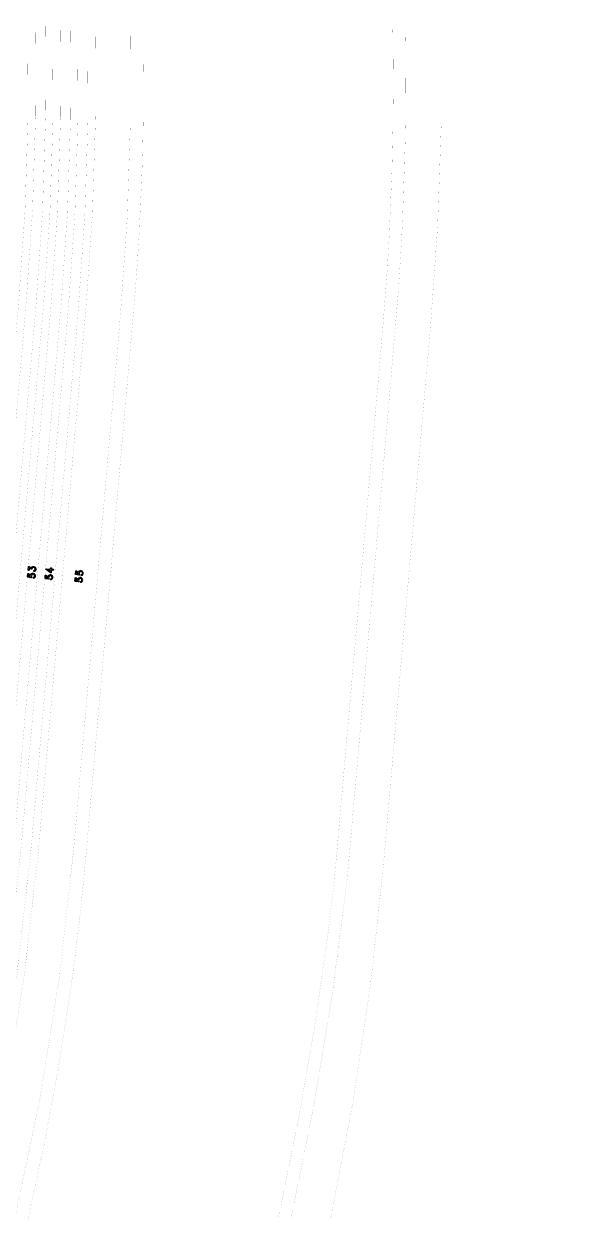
# Model space of a CAD drawing. Extents: x 592 to 965, y 89 to 353.
# Drawn here: x 748.82 to 765.97, y 254.56 to 291.05 of the extents above; entities that cross this region are included whole.
import ezdxf

# ---------------------------------------------------------------- set-up
doc = ezdxf.new("R2010")
doc.units = 0
doc.layers.add('b_area', color=2, linetype='Continuous')

msp = doc.modelspace()

# ---------------------------------------------------------------- linework, layer by layer
at = {"layer": 'b_area'}
msp.add_line((749.553, 274.382), (749.62, 274.332), dxfattribs=at)
at = {"layer": 'b_area', "const_width": 0.0015}
msp.add_lwpolyline([(709.841, 254.565), (709.841, 291.046), (765.966, 291.046), (765.966, 254.565)], close=True, dxfattribs=at)
for points in [[(745.326, 254.565, 0.037769), (747.218, 266.089), (748.655, 282.519, 0.027576), (748.93, 291.046), (749.158, 291.046, -0.027559), (748.883, 282.499), (747.444, 266.056, -0.037547), (745.562, 254.565)], [(745.876, 254.565, 0.037331), (747.75, 266.036), (749.188, 282.472, 0.027537), (749.464, 291.046), (749.692, 291.046, -0.02752), (749.415, 282.452), (747.977, 266.016, -0.037155), (746.111, 254.565)], [(746.346, 254.565, 0.037004), (748.206, 266.003), (749.643, 282.433, 0.027503), (749.921, 291.046), (750.226, 291.046, -0.027481), (749.947, 282.406), (748.508, 265.961, -0.036722), (746.66, 254.565)], [(746.895, 254.565, 0.03657), (748.736, 265.948), (750.175, 282.395, 0.027438), (750.455, 291.046), (750.76, 291.046, -0.027465), (750.477, 282.353), (749.04, 265.921, -0.03634), (747.208, 254.565)], [(747.444, 254.565, 0.036166), (749.267, 265.9), (750.707, 282.356, 0.027376), (750.988, 291.046), (752.056, 291.046, -0.027393), (751.767, 282.234), (750.33, 265.806, -0.035378), (748.539, 254.565)], [(748.94, 254.565, 0.021726), (750.227, 261.476), (750.229, 261.496, -0.058111), (750.232, 261.514, 0.001453), (750.296, 261.977), (750.298, 262, -0.056025), (750.302, 262.017, 0.000824), (750.336, 262.277), (750.339, 262.302, -0.055238), (750.342, 262.319, 0.002967), (750.461, 263.271), (750.464, 263.307, -0.051935), (750.467, 263.323, 0.007615), (750.719, 265.774), (752.157, 282.213, 0.007613), (752.335, 284.671, -0.051959), (752.334, 284.686), (752.419, 286.531, 0.00629), (752.462, 288.566), (752.446, 291.046), (760.067, 291.046, -0.002075), (760.079, 290.313, -0.010663), (760.043, 286.538, -0.022053), (760.043, 286.535), (759.959, 284.537, -0.00274), (759.902, 283.569, -0.049683), (759.902, 283.554), (759.748, 281.551), (758.28, 264.822, -0.001539), (758.211, 264.227), (758.208, 264.19, -0.052497), (758.205, 264.174, -0.001969), (758.111, 263.412), (758.108, 263.383, -0.054528), (758.105, 263.367, -0.022008), (756.639, 254.888, -0.066876), (756.636, 254.868, -0.064276), (756.63, 254.849), (756.568, 254.565)], [(756.96, 254.565, 0.026836), (758.68, 264.955), (759.61, 275.58, -0.057158), (759.62, 275.701), (759.942, 279.372, -0.060214), (759.953, 279.5), (760.247, 283.007, 0.006015), (760.372, 285.142, -0.054209), (760.371, 285.159), (760.449, 287.452, 0.001884), (760.461, 288.12, -0.062924), (760.46, 288.139), (760.461, 288.152, 0.007628), (760.454, 290.864), (760.449, 291.046), (761.553, 291.046, -0.025703), (761.222, 281.807), (759.784, 265.368, -0.030372), (758.173, 254.565)]]:
    msp.add_lwpolyline(points, format="xyb", close=True, dxfattribs=at)
at = {"layer": 'b_area'}
for points in [[(748.949, 274.382), (748.957, 274.475, -0.601967), (748.981, 274.486), (749.035, 274.445, -1.208788), (749.156, 274.341)], [(748.984, 274.446), (748.979, 274.379, -1), (748.949, 274.382)], [(749.143, 274.446, 0.372984), (749.064, 274.436), (749.062, 274.415, -0.601967), (749.038, 274.404), (748.984, 274.446)], [(749.156, 274.341), (749.136, 274.334, -1), (749.127, 274.363, 0.63777), (749.143, 274.446)], [(750.391, 274.255), (750.398, 274.34, -1), (750.428, 274.338), (750.422, 274.266), (750.467, 274.258, -0.524464), (750.541, 274.36)], [(748.93, 274.173), (748.938, 274.258, -1), (748.968, 274.255), (748.961, 274.183), (749.006, 274.175, -0.524286), (749.081, 274.277)], [(749.124, 274.236, 0.81799), (749.045, 274.165, -0.74017), (749.031, 274.14), (748.943, 274.156, -0.393799), (748.93, 274.173)], [(749.118, 274.125, -1), (749.108, 274.153, 0.637786), (749.124, 274.236)], [(749.462, 274.126), (749.469, 274.211, -1), (749.499, 274.209), (749.493, 274.137), (749.538, 274.129, -0.524286), (749.612, 274.23)], [(749.656, 274.19, 0.81799), (749.576, 274.119, -0.74017), (749.563, 274.093), (749.474, 274.11, -0.393799), (749.462, 274.126)], [(749.649, 274.078, -1), (749.64, 274.107, 0.637786), (749.656, 274.19)], [(750.373, 274.046), (750.38, 274.131, -1), (750.41, 274.129), (750.404, 274.057), (750.448, 274.049, -0.524286), (750.523, 274.15)], [(750.567, 274.11, 0.81799), (750.487, 274.039, -0.74017), (750.474, 274.013), (750.385, 274.03, -0.393799), (750.373, 274.046)], [(750.585, 274.319, 0.818535), (750.505, 274.248, -0.73811), (750.492, 274.223), (750.403, 274.239, -0.393076), (750.391, 274.255)], [(750.56, 273.998, -1), (750.551, 274.027, 0.637786), (750.567, 274.11)], [(750.578, 274.208, -1), (750.569, 274.236, 0.63777), (750.585, 274.319)]]:
    msp.add_lwpolyline(points, format="xyb", dxfattribs=at)
msp.add_lwpolyline([(749.492, 274.39, -0.763735), (749.502, 274.417), (749.627, 274.406), (749.629, 274.434, -1), (749.659, 274.431), (749.657, 274.404), (749.711, 274.399, -1), (749.709, 274.369), (749.654, 274.374), (749.648, 274.303, -0.591614), (749.624, 274.292)], format="xyb", close=True, dxfattribs=at)
msp.add_lwpolyline([(749.62, 274.332), (749.624, 274.376), (749.553, 274.382)], dxfattribs=at)
for centre, start, end in [((750.549, 274.281), 291.5206, 95.779), ((749.089, 274.198), 291.5265, 95.7785), ((749.62, 274.152), 291.5265, 95.7785), ((750.531, 274.072), 291.5265, 95.7785)]:
    msp.add_arc(centre, 0.079, start, end, dxfattribs=at)

doc.saveas('drawing.dxf')
